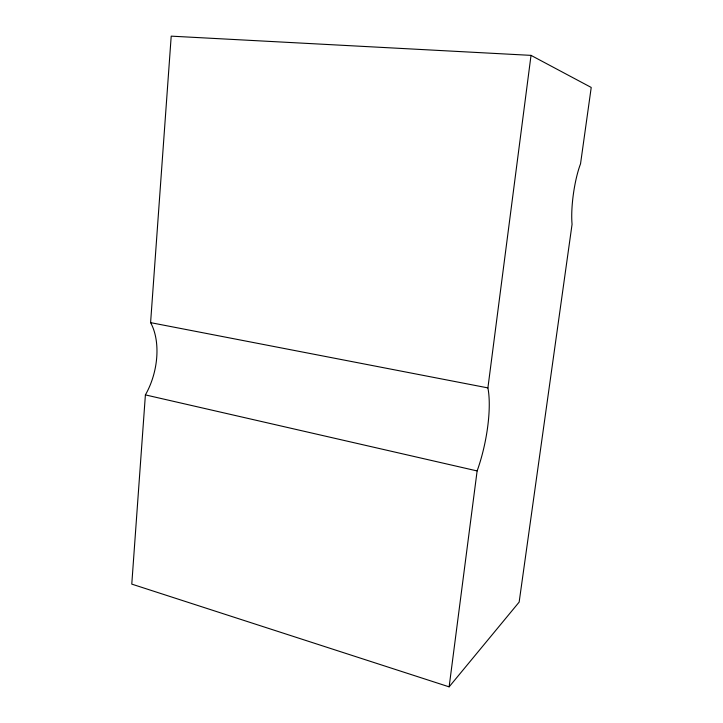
<?xml version="1.0" encoding="UTF-8"?>
<svg xmlns="http://www.w3.org/2000/svg" width="723" height="723" viewBox="0 0 723 723"><rect width="100%" height="100%" fill="white"/><g stroke="black" fill="none" stroke-linecap="round" stroke-linejoin="round"><path stroke-width="1.08" d="M145.395 394.894L131.776 584.112L449.128 686.85L519.15 602.105L572.065 224.284A42.386 9.408 -81.8 0 1 580.533 163.814L591.224 87.447L531.025 55.373L171.206 36.15L150.592 322.639A56.421 34.171 -76.3 0 1 145.395 394.894L477.126 470.935L449.128 686.85M477.126 470.935A66.037 19.15 -78.3 0 0 487.898 387.899L531.025 55.373M150.592 322.639L487.898 387.899"/></g></svg>
